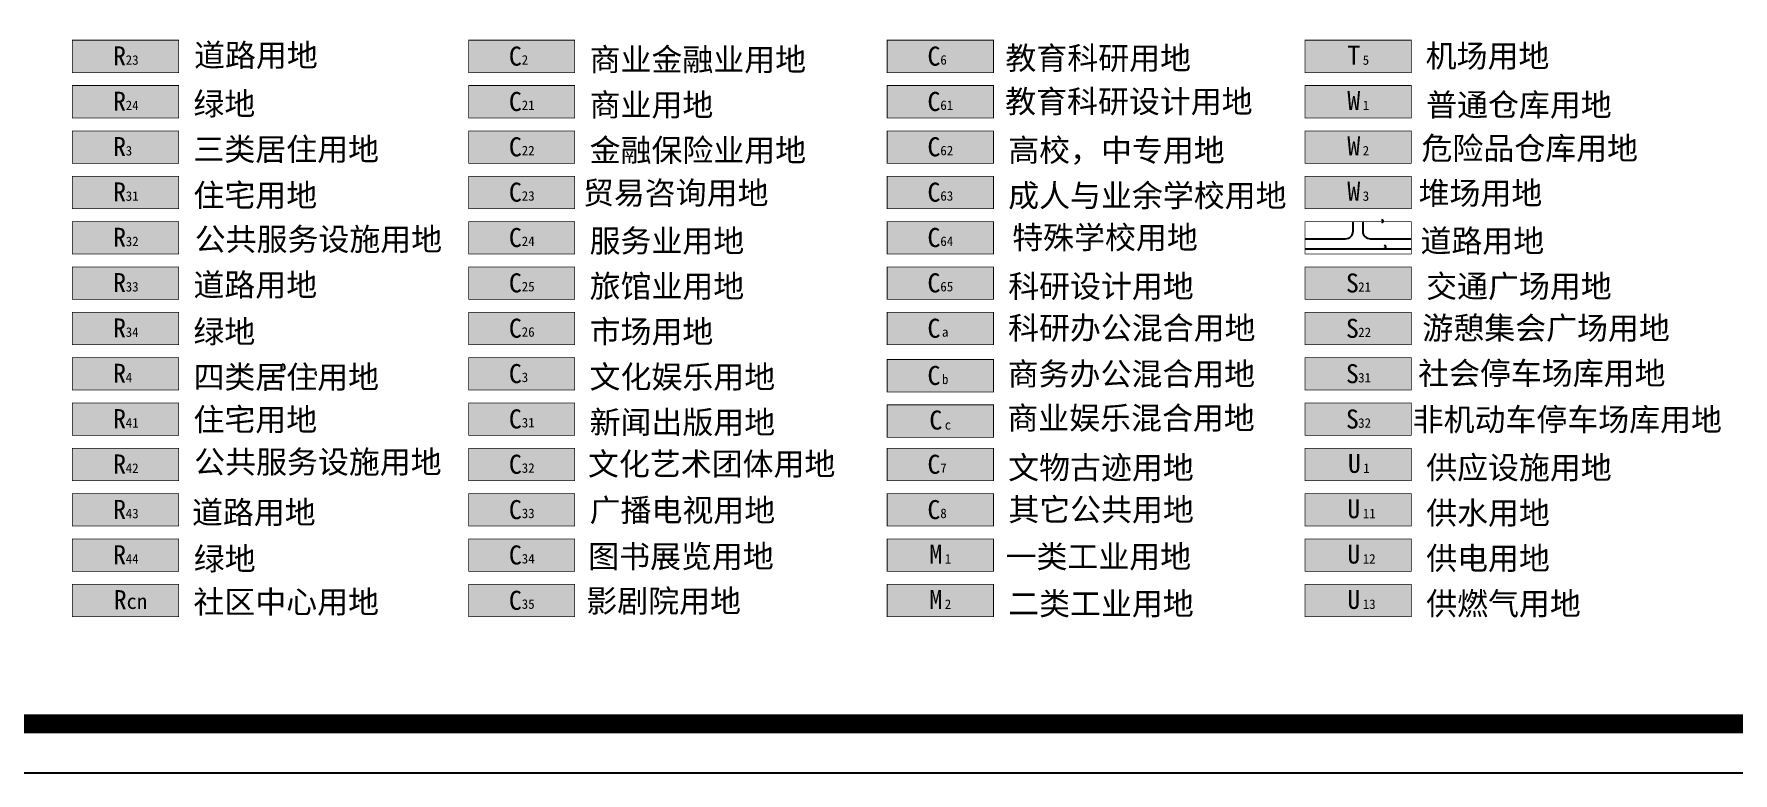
# Model space of a CAD drawing. Extents: x 2442 to 11417, y 1140 to 9206.
# Drawn here: x 6328 to 7676, y 2187 to 2774 of the extents above; entities that cross this region are included whole.
import ezdxf

# ---------------------------------------------------------------- set-up
doc = ezdxf.new("R2010")
doc.units = 0
doc.header["$LTSCALE"] = 1000
doc.header["$MEASUREMENT"] = 0
for name, color, linetype in [('13-X-图例', 7, 'Continuous'), ('DL-ZX', 1, 'Continuous'), ('RD-侧石线', 5, 'Continuous'), ('RD-绿线', 3, 'Continuous')]:
    doc.layers.add(name, color=color, linetype=linetype)
doc.styles.add('ht', font='simhei.ttf')

msp = doc.modelspace()

# ---------------------------------------------------------------- hatches: boundary and pattern name
at = {"layer": '13-X-图例'}
for color, points in [(50, [(6358.1, 2769), (6442.5, 2769), (6442.5, 2743.3), (6358.1, 2743.3)]), (10, [(6672.6, 2769), (6756.9, 2769), (6756.9, 2743.3), (6672.6, 2743.3)]), (50, [(6358.1, 2733), (6442.5, 2733), (6442.5, 2707.3), (6358.1, 2707.3)]), (10, [(6672.6, 2733), (6756.9, 2733), (6756.9, 2707.3), (6672.6, 2707.3)]), (50, [(6358.1, 2697), (6442.5, 2697), (6442.5, 2671.3), (6358.1, 2671.3)]), (10, [(6672.6, 2697), (6756.9, 2697), (6756.9, 2671.3), (6672.6, 2671.3)]), (50, [(6358.1, 2661), (6442.5, 2661), (6442.5, 2635.3), (6358.1, 2635.3)]), (10, [(6672.6, 2661), (6756.9, 2661), (6756.9, 2635.3), (6672.6, 2635.3)]), (50, [(6358.1, 2625), (6442.5, 2625), (6442.5, 2599.3), (6358.1, 2599.3)]), (10, [(6672.6, 2625), (6756.9, 2625), (6756.9, 2599.3), (6672.6, 2599.3)]), (50, [(6358.1, 2589), (6442.5, 2589), (6442.5, 2563.3), (6358.1, 2563.3)]), (10, [(6672.6, 2589), (6756.9, 2589), (6756.9, 2563.3), (6672.6, 2563.3)]), (50, [(6358.1, 2553), (6442.5, 2553), (6442.5, 2527.3), (6358.1, 2527.3)]), (10, [(6672.6, 2553), (6756.9, 2553), (6756.9, 2527.3), (6672.6, 2527.3)]), (242, [(7004.9, 2553), (7089.3, 2553), (7089.3, 2527.3), (7004.9, 2527.3)]), (50, [(6358.1, 2517), (6442.5, 2517), (6442.5, 2491.3), (6358.1, 2491.3)]), (21, [(6672.6, 2517), (6756.9, 2517), (6756.9, 2491.3), (6672.6, 2491.3)]), (242, [(7004.9, 2515.5), (7089.3, 2515.5), (7089.3, 2489.7), (7004.9, 2489.7)]), (50, [(6358.1, 2481), (6442.5, 2481), (6442.5, 2455.3), (6358.1, 2455.3)]), (21, [(6672.6, 2481), (6756.9, 2481), (6756.9, 2455.3), (6672.6, 2455.3)]), (242, [(7004.9, 2479.5), (7089.3, 2479.5), (7089.3, 2453.7), (7004.9, 2453.7)]), (50, [(6358.1, 2445), (6442.5, 2445), (6442.5, 2419.3), (6358.1, 2419.3)]), (21, [(6672.6, 2445), (6756.9, 2445), (6756.9, 2419.3), (6672.6, 2419.3)]), (232, [(7004.9, 2445), (7089.3, 2445), (7089.3, 2419.3), (7004.9, 2419.3)]), (50, [(6358.1, 2409), (6442.5, 2409), (6442.5, 2383.3), (6358.1, 2383.3)]), (21, [(6672.6, 2409), (6756.9, 2409), (6756.9, 2383.3), (6672.6, 2383.3)]), (232, [(7004.9, 2409), (7089.3, 2409), (7089.3, 2383.3), (7004.9, 2383.3)]), (50, [(6358.1, 2373), (6442.5, 2373), (6442.5, 2347.3), (6358.1, 2347.3)]), (21, [(6672.6, 2373), (6756.9, 2373), (6756.9, 2347.3), (6672.6, 2347.3)]), (50, [(6358.1, 2337), (6442.5, 2337), (6442.5, 2311.3), (6358.1, 2311.3)]), (21, [(6672.6, 2337), (6756.9, 2337), (6756.9, 2311.3), (6672.6, 2311.3)])]:
    msp.add_hatch(color=color, dxfattribs=at).paths.add_polyline_path(points)
at = {"layer": '13-X-图例', "ltscale": 5000}
for color, points in [(30, [(7004.9, 2769), (7089.3, 2769), (7089.3, 2743.3), (7004.9, 2743.3)]), (8, [(7336.7, 2769), (7421.1, 2769), (7421.1, 2743.3), (7336.7, 2743.3)]), (30, [(7004.9, 2733), (7089.3, 2733), (7089.3, 2707.3), (7004.9, 2707.3)]), (197, [(7336.7, 2733), (7421.1, 2733), (7421.1, 2707.3), (7336.7, 2707.3)]), (30, [(7004.9, 2697), (7089.3, 2697), (7089.3, 2671.3), (7004.9, 2671.3)]), (197, [(7336.7, 2697), (7421.1, 2697), (7421.1, 2671.3), (7336.7, 2671.3)]), (30, [(7004.9, 2661), (7089.3, 2661), (7089.3, 2635.3), (7004.9, 2635.3)]), (197, [(7336.7, 2661), (7421.1, 2661), (7421.1, 2635.3), (7336.7, 2635.3)]), (30, [(7004.9, 2625), (7089.3, 2625), (7089.3, 2599.3), (7004.9, 2599.3)]), (30, [(7004.9, 2589), (7089.3, 2589), (7089.3, 2563.3), (7004.9, 2563.3)]), (91, [(7336.7, 2589), (7421.1, 2589), (7421.1, 2563.3), (7336.7, 2563.3)]), (91, [(7336.7, 2553), (7421.1, 2553), (7421.1, 2527.3), (7336.7, 2527.3)]), (8, [(7336.7, 2517), (7421.1, 2517), (7421.1, 2491.3), (7336.7, 2491.3)]), (8, [(7336.7, 2481), (7421.1, 2481), (7421.1, 2455.3), (7336.7, 2455.3)]), (151, [(7336.7, 2445), (7421.1, 2445), (7421.1, 2419.3), (7336.7, 2419.3)]), (151, [(7336.7, 2409), (7421.1, 2409), (7421.1, 2383.3), (7336.7, 2383.3)]), (36, [(7004.9, 2373), (7089.3, 2373), (7089.3, 2347.3), (7004.9, 2347.3)]), (151, [(7336.7, 2373), (7421.1, 2373), (7421.1, 2347.3), (7336.7, 2347.3)]), (36, [(7004.9, 2337), (7089.3, 2337), (7089.3, 2311.3), (7004.9, 2311.3)]), (151, [(7336.7, 2337), (7421.1, 2337), (7421.1, 2311.3), (7336.7, 2311.3)])]:
    msp.add_hatch(color=color, dxfattribs=at).paths.add_polyline_path(points)

# ---------------------------------------------------------------- linework, layer by layer
at = {"layer": '13-X-图例', "linetype": 'Continuous', "const_width": 0.6}
for points in [[(6358.1, 2769), (6442.5, 2769), (6442.5, 2743.3), (6358.1, 2743.3)], [(6672.6, 2769), (6756.9, 2769), (6756.9, 2743.3), (6672.6, 2743.3)], [(7004.9, 2769), (7089.3, 2769), (7089.3, 2743.3), (7004.9, 2743.3)], [(7336.7, 2769), (7421.1, 2769), (7421.1, 2743.3), (7336.7, 2743.3)], [(6358.1, 2733), (6442.5, 2733), (6442.5, 2707.3), (6358.1, 2707.3)], [(6672.6, 2733), (6756.9, 2733), (6756.9, 2707.3), (6672.6, 2707.3)], [(7004.9, 2733), (7089.3, 2733), (7089.3, 2707.3), (7004.9, 2707.3)], [(7336.7, 2733), (7421.1, 2733), (7421.1, 2707.3), (7336.7, 2707.3)], [(6358.1, 2697), (6442.5, 2697), (6442.5, 2671.3), (6358.1, 2671.3)], [(6672.6, 2697), (6756.9, 2697), (6756.9, 2671.3), (6672.6, 2671.3)], [(7004.9, 2697), (7089.3, 2697), (7089.3, 2671.3), (7004.9, 2671.3)], [(7336.7, 2697), (7421.1, 2697), (7421.1, 2671.3), (7336.7, 2671.3)], [(6358.1, 2661), (6442.5, 2661), (6442.5, 2635.3), (6358.1, 2635.3)], [(6672.6, 2661), (6756.9, 2661), (6756.9, 2635.3), (6672.6, 2635.3)], [(7004.9, 2661), (7089.3, 2661), (7089.3, 2635.3), (7004.9, 2635.3)], [(7336.7, 2661), (7421.1, 2661), (7421.1, 2635.3), (7336.7, 2635.3)], [(6358.1, 2625), (6442.5, 2625), (6442.5, 2599.3), (6358.1, 2599.3)], [(6672.6, 2625), (6756.9, 2625), (6756.9, 2599.3), (6672.6, 2599.3)], [(7004.9, 2625), (7089.3, 2625), (7089.3, 2599.3), (7004.9, 2599.3)], [(7336.7, 2625), (7421.1, 2625), (7421.1, 2599.3), (7336.7, 2599.3)], [(6358.1, 2589), (6442.5, 2589), (6442.5, 2563.3), (6358.1, 2563.3)], [(6672.6, 2589), (6756.9, 2589), (6756.9, 2563.3), (6672.6, 2563.3)], [(7004.9, 2589), (7089.3, 2589), (7089.3, 2563.3), (7004.9, 2563.3)], [(7336.7, 2589), (7421.1, 2589), (7421.1, 2563.3), (7336.7, 2563.3)], [(6358.1, 2553), (6442.5, 2553), (6442.5, 2527.3), (6358.1, 2527.3)], [(6672.6, 2553), (6756.9, 2553), (6756.9, 2527.3), (6672.6, 2527.3)], [(7004.9, 2553), (7089.3, 2553), (7089.3, 2527.3), (7004.9, 2527.3)], [(7336.7, 2553), (7421.1, 2553), (7421.1, 2527.3), (7336.7, 2527.3)], [(6358.1, 2517), (6442.5, 2517), (6442.5, 2491.3), (6358.1, 2491.3)], [(6672.6, 2517), (6756.9, 2517), (6756.9, 2491.3), (6672.6, 2491.3)], [(6672.6, 2517), (6756.9, 2517), (6756.9, 2491.3), (6672.6, 2491.3)], [(7004.9, 2515.5), (7089.3, 2515.5), (7089.3, 2489.7), (7004.9, 2489.7)], [(7336.7, 2517), (7421.1, 2517), (7421.1, 2491.3), (7336.7, 2491.3)], [(6358.1, 2481), (6442.5, 2481), (6442.5, 2455.3), (6358.1, 2455.3)], [(6672.6, 2481), (6756.9, 2481), (6756.9, 2455.3), (6672.6, 2455.3)], [(7004.9, 2479.5), (7089.3, 2479.5), (7089.3, 2453.7), (7004.9, 2453.7)], [(7336.7, 2481), (7421.1, 2481), (7421.1, 2455.3), (7336.7, 2455.3)], [(6358.1, 2445), (6442.5, 2445), (6442.5, 2419.3), (6358.1, 2419.3)], [(6672.6, 2445), (6756.9, 2445), (6756.9, 2419.3), (6672.6, 2419.3)], [(7004.9, 2445), (7089.3, 2445), (7089.3, 2419.3), (7004.9, 2419.3)], [(7336.7, 2445), (7421.1, 2445), (7421.1, 2419.3), (7336.7, 2419.3)], [(6358.1, 2409), (6442.5, 2409), (6442.5, 2383.3), (6358.1, 2383.3)], [(6672.6, 2409), (6756.9, 2409), (6756.9, 2383.3), (6672.6, 2383.3)], [(7004.9, 2409), (7089.3, 2409), (7089.3, 2383.3), (7004.9, 2383.3)], [(7336.7, 2409), (7421.1, 2409), (7421.1, 2383.3), (7336.7, 2383.3)], [(6358.1, 2373), (6442.5, 2373), (6442.5, 2347.3), (6358.1, 2347.3)], [(6672.6, 2373), (6756.9, 2373), (6756.9, 2347.3), (6672.6, 2347.3)], [(7004.9, 2373), (7089.3, 2373), (7089.3, 2347.3), (7004.9, 2347.3)], [(7336.7, 2373), (7421.1, 2373), (7421.1, 2347.3), (7336.7, 2347.3)], [(6358.1, 2337), (6442.5, 2337), (6442.5, 2311.3), (6358.1, 2311.3)], [(6672.6, 2337), (6756.9, 2337), (6756.9, 2311.3), (6672.6, 2311.3)], [(7004.9, 2337), (7089.3, 2337), (7089.3, 2311.3), (7004.9, 2311.3)], [(7336.7, 2337), (7421.1, 2337), (7421.1, 2311.3), (7336.7, 2311.3)]]:
    msp.add_lwpolyline(points, close=True, dxfattribs=at)
at = {"layer": '13-X-图例', "linetype": 'Continuous', "flags": 128}
for points in [[(7336.7, 2611.4), (7368.8, 2611.4, 0.414214), (7374.8, 2617.4), (7374.8, 2625)], [(7382.4, 2625), (7382.4, 2617.4, 0.414214), (7388.4, 2611.4), (7421.1, 2611.4)]]:
    msp.add_lwpolyline(points, format="xyb", dxfattribs=at)
msp.add_lwpolyline([(7336.7, 2603.5), (7421.1, 2603.5)], dxfattribs=at)
at = {"layer": 'DL-ZX', "color": 0}
msp.add_lwpolyline([(2441.5, 9205.8), (10646.6, 9205.8), (10646.6, 2187.2), (2441.5, 2187.2)], close=True, dxfattribs=at)
at = {"layer": 'DL-ZX', "color": 7, "const_width": 15}
msp.add_lwpolyline([(10616.1, 9151.6), (2485.3, 9151.6), (2485.3, 2226.2), (10616.1, 2226.2)], close=True, dxfattribs=at)
at = {"layer": 'RD-侧石线'}
msp.add_arc((6524.4, 2509.3), 2.48, 296.7979, 87.1267, dxfattribs=at)
at = {"layer": 'RD-绿线'}
for centre, start, end in [((7397.5, 2625.2), 276.0869, 96.0869), ((7399.6, 2604.9), 276.0869, 96.0869), ((6552, 2504.5), 96.0869, 276.0869)]:
    msp.add_arc(centre, 1.2, start, end, dxfattribs=at)

# ---------------------------------------------------------------- texts
at = {"layer": '13-X-图例', "linetype": 'Continuous', "style": 'ht'}
for s, height, p in [('道路用地', 18, (6454.7, 2748.1)), ('商业金融业用地', 18, (6768.7, 2744.7)), ('教育科研用地', 18, (7098.8, 2745.8)), ('机场用地', 18, (7432.4, 2747.5)), ('R', 15.1, (6390.4, 2749)), ('23', 7.56, (6400.4, 2749.5)), ('C', 15.1, (6704.6, 2748.8)), ('2', 7.56, (6714.8, 2749.6)), ('C', 15.1, (7036.9, 2748.8)), ('6', 7.56, (7047.1, 2749.6)), ('T', 15.1, (7370.2, 2749.5)), ('5', 7.56, (7382.4, 2749.5)), ('R', 15.1, (6390.4, 2713)), ('绿地', 18, (6454.2, 2709.5)), ('C', 15.1, (6704.6, 2712.8)), ('商业用地', 18, (6768.7, 2708.7)), ('C', 15.1, (7036.9, 2712.8)), ('教育科研设计用地', 18, (7098.6, 2711.4)), ('W', 15.1, (7370.2, 2713.5)), ('普通仓库用地', 18, (7432.8, 2708.7)), ('24', 7.56, (6400.4, 2713.5)), ('21', 7.56, (6714.8, 2713.6)), ('61', 7.56, (7047.1, 2713.6)), ('1', 7.56, (7382.4, 2713.5)), ('R', 15.1, (6390.4, 2677)), ('3', 7.56, (6400.4, 2677.5)), ('三类居住用地', 18, (6454.2, 2673.5)), ('C', 15.1, (6704.6, 2676.8)), ('22', 7.56, (6714.8, 2677.6)), ('金融保险业用地', 18, (6768.7, 2672.7)), ('C', 15.1, (7036.9, 2676.8)), ('62', 7.56, (7047.1, 2677.6)), ('高校，中专用地', 18, (7101, 2672.7)), ('W', 15.1, (7370.2, 2677.5)), ('2', 7.56, (7382.4, 2677.5)), ('危险品仓库用地', 18, (7429.1, 2674.2)), ('住宅用地', 18, (6454.2, 2636.9)), ('贸易咨询用地', 18, (6763.4, 2638.8)), ('成人与业余学校用地', 18, (7101, 2636.7)), ('堆场用地', 18, (7426.8, 2638.6)), ('R', 15.1, (6390.4, 2641)), ('31', 7.56, (6400.4, 2641.5)), ('C', 15.1, (6704.6, 2640.8)), ('23', 7.56, (6714.8, 2641.6)), ('C', 15.1, (7036.9, 2640.8)), ('63', 7.56, (7047.1, 2641.6)), ('W', 15.1, (7370.2, 2641.5)), ('3', 7.56, (7382.4, 2641.5)), ('R', 15.1, (6390.4, 2605)), ('公共服务设施用地', 18, (6455.2, 2602)), ('C', 15.1, (6704.6, 2604.8)), ('服务业用地', 18, (6768.7, 2600.7)), ('C', 15.1, (7036.9, 2604.8)), ('特殊学校用地', 18, (7104.2, 2603.4)), ('道路用地', 18, (7428.3, 2600.7)), ('32', 7.56, (6400.4, 2605.5)), ('24', 7.56, (6714.8, 2605.6)), ('64', 7.56, (7047.1, 2605.6)), ('R', 15.1, (6390.4, 2569)), ('33', 7.56, (6400.4, 2569.5)), ('道路用地', 18, (6454.2, 2565.8)), ('C', 15.1, (6704.6, 2568.8)), ('25', 7.56, (6714.8, 2569.6)), ('旅馆业用地', 18, (6768.7, 2564.7)), ('C', 15.1, (7036.9, 2568.8)), ('65', 7.56, (7047.1, 2569.6)), ('科研设计用地', 18, (7101, 2564.7)), ('S', 15.1, (7369.1, 2568.7)), ('21', 7.56, (7378.8, 2569.3)), ('交通广场用地', 18, (7432.8, 2564.7)), ('市场用地', 18, (6768.7, 2528.7)), ('科研办公混合用地', 18, (7100.9, 2531.6)), ('游憩集会广场用地', 18, (7429.8, 2531.5)), ('R', 15.1, (6390.4, 2533)), ('34', 7.56, (6400.4, 2533.5)), ('绿地', 18, (6454.2, 2528.6)), ('C', 15.1, (6704.6, 2532.8)), ('26', 7.56, (6714.8, 2533.6)), ('C', 15.1, (7036.9, 2532.8)), ('a', 7.56, (7048.4, 2533.6)), ('S', 15.1, (7369.1, 2532.7)), ('22', 7.56, (7378.8, 2533.3)), ('R', 15.1, (6390.4, 2497)), ('四类居住用地', 18, (6454.2, 2492.6)), ('C', 15.1, (6704.6, 2496.8)), ('C', 15.1, (6704.6, 2496.8)), ('文化娱乐用地', 18, (6768.7, 2492.7)), ('C', 15.1, (7036.9, 2495.3)), ('商务办公混合用地', 18, (7100.6, 2495.1)), ('S', 15.1, (7369.1, 2496.7)), ('社会停车场库用地', 18, (7426.4, 2495.6)), ('4', 7.56, (6400.4, 2497.5)), ('3', 7.56, (6714.8, 2497.6)), ('3', 7.56, (6714.8, 2497.6)), ('b', 7.56, (7048.4, 2496)), ('31', 7.56, (7378.8, 2497.3)), ('R', 15.1, (6390.4, 2461)), ('41', 7.56, (6400.4, 2461.5)), ('住宅用地', 18, (6454.2, 2458.9)), ('C', 15.1, (6704.6, 2460.8)), ('31', 7.56, (6714.8, 2461.6)), ('新闻出版用地', 18, (6768.7, 2456.7)), ('C', 15.1, (7038.4, 2459.9)), ('商业娱乐混合用地', 18, (7100.3, 2460.1)), ('S', 15.1, (7369.1, 2460.7)), ('32', 7.56, (7378.8, 2461.3)), ('非机动车停车场库用地', 18, (7422.1, 2458.9)), ('c', 7.56, (7050.6, 2459.9)), ('公共服务设施用地', 18, (6454.8, 2425.2)), ('文化艺术团体用地', 18, (6767.4, 2423.6)), ('文物古迹用地', 18, (7101, 2420.7)), ('供应设施用地', 18, (7432.8, 2420.7)), ('R', 15.1, (6390.4, 2425)), ('42', 7.56, (6400.4, 2425.5)), ('C', 15.1, (6704.6, 2424.8)), ('32', 7.56, (6714.8, 2425.6)), ('C', 15.1, (7036.9, 2424.8)), ('7', 7.56, (7047.1, 2425.6)), ('U', 15.1, (7370.7, 2425.5)), ('1', 7.56, (7382.9, 2425.5)), ('R', 15.1, (6390.4, 2389)), ('道路用地', 18, (6453, 2385.2)), ('C', 15.1, (6704.6, 2388.8)), ('广播电视用地', 18, (6768.7, 2386.9)), ('C', 15.1, (7036.9, 2388.8)), ('其它公共用地', 18, (7101.1, 2387.4)), ('U', 15.1, (7370.2, 2389.5)), ('供水用地', 18, (7432.8, 2384.7)), ('43', 7.56, (6400.4, 2389.5)), ('33', 7.56, (6714.8, 2389.6)), ('8', 7.56, (7047.1, 2389.6)), ('11', 7.56, (7382.4, 2389.5)), ('R', 15.1, (6390.4, 2353)), ('44', 7.56, (6400.4, 2353.5)), ('绿地', 18, (6454.5, 2348.3)), ('C', 15.1, (6704.6, 2352.8)), ('34', 7.56, (6714.8, 2353.6)), ('图书展览用地', 18, (6767.6, 2350.2)), ('M', 15.1, (7038.4, 2353.5)), ('1', 7.56, (7050.6, 2353.5)), ('一类工业用地', 18, (7098.9, 2350.1)), ('U', 15.1, (7370.2, 2353.5)), ('12', 7.56, (7382.4, 2353.5)), ('供电用地', 18, (7432.8, 2348.7)), ('社区中心用地', 18, (6454.2, 2314.1)), ('影剧院用地', 18, (6766.1, 2314.8)), ('R', 15.1, (6390.9, 2317.3)), ('cn', 12, (6401.1, 2317.5)), ('C', 15.1, (6704.6, 2316.8)), ('35', 7.56, (6714.8, 2317.6)), ('M', 15.1, (7038.4, 2317.5)), ('2', 7.56, (7050.6, 2317.5)), ('二类工业用地', 18, (7101, 2312.7)), ('U', 15.1, (7370.2, 2317.5)), ('13', 7.56, (7382.4, 2317.5)), ('供燃气用地', 18, (7432.8, 2312.7))]:
    msp.add_text(s, height=height, dxfattribs=at).set_placement(p)

doc.saveas('drawing.dxf')
